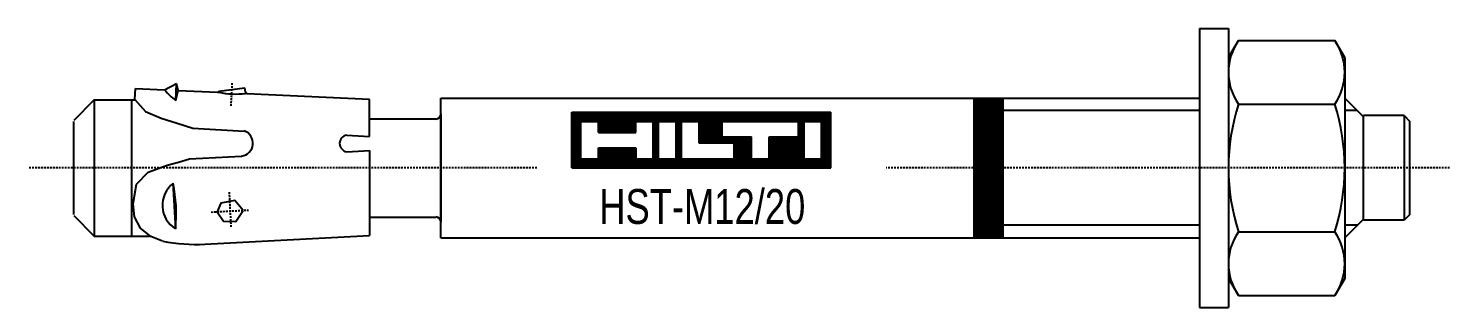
# Model space of a CAD drawing. Header units: millimetres. Extents: x 296 to 4896, y 152 to 3333.
# Drawn here: x 3626.4 to 3748.7, y 1534.6 to 1558.6 of the extents above; entities that cross this region are included whole.
import ezdxf
from ezdxf.enums import TextEntityAlignment as Align

# ---------------------------------------------------------------- set-up
doc = ezdxf.new("R2010")
doc.units = ezdxf.units.MM
doc.linetypes.add('DASHED', pattern=[0.25, 0.15625, -0.09375])
for name, color, linetype in [('1', 1, 'DASHED'), ('10', 1, 'Continuous'), ('2', 3, 'Continuous'), ('3', 4, 'Continuous'), ('4', 2, 'Continuous'), ('951', 1, 'Continuous')]:
    doc.layers.add(name, color=color, linetype=linetype)
doc.styles.get("Standard").update_dxf_attribs({"font": 'arial.ttf'})

# ---------------------------------------------------------------- blocks, each defined once
blk = doc.blocks.new('HST-M12-20')
at = {"layer": '1'}
for p, q in [((-101.46, 5.35), (-101.37, 7.29)), ((-75.14, 0), (-118.91, 0)), ((3.42, 0), (-45.09, 0)), ((-101.64, -2.09), (-101.48, -5.16)), ((-103.17, -3.79), (-99.98, -3.62))]:
    blk.add_line(p, q, dxfattribs=at)
at = {"layer": '1', "linetype": 'Continuous'}
blk.add_arc((-101.03, 13.8), 7.44, 258.4927, 276.2076, dxfattribs=at)
at = {"layer": '10'}
for p, q in [((-72.15, 4.8), (-49.84, 4.8)), ((-72.15, 0), (-72.15, 4.8)), ((-72.11, 4.8), (-72.11, 0)), ((-72.03, 0), (-72.03, 4.8)), ((-71.95, 4.8), (-71.95, 0)), ((-71.87, 0), (-71.87, 4.8)), ((-71.79, 4.8), (-71.79, 0)), ((-71.71, 0), (-71.71, 4.8)), ((-71.63, 4.8), (-71.63, 0)), ((-71.55, 0), (-71.55, 4.8)), ((-71.47, 4.8), (-71.47, 0)), ((-71.39, 0), (-71.39, 4.8)), ((-71.35, 4), (-69.84, 4)), ((-71.35, 0.8), (-71.35, 4)), ((-71.31, 4.8), (-71.31, 4)), ((-71.23, 4), (-71.23, 4.8)), ((-71.15, 4.8), (-71.15, 4)), ((-71.07, 4), (-71.07, 4.8)), ((-70.99, 4.8), (-70.99, 4)), ((-70.91, 4), (-70.91, 4.8)), ((-70.83, 4.8), (-70.83, 4)), ((-70.75, 4), (-70.75, 4.8)), ((-70.67, 4.8), (-70.67, 4)), ((-70.59, 4), (-70.59, 4.8)), ((-70.51, 4.8), (-70.51, 4)), ((-70.43, 4), (-70.43, 4.8)), ((-70.35, 4.8), (-70.35, 4)), ((-70.27, 4), (-70.27, 4.8)), ((-70.19, 4.8), (-70.19, 4)), ((-70.11, 4), (-70.11, 4.8)), ((-70.03, 4.8), (-70.03, 4)), ((-69.95, 4), (-69.95, 4.8)), ((-69.87, 4.8), (-69.87, 4)), ((-69.84, 3.06), (-69.84, 4)), ((-69.79, 3.06), (-69.79, 4.8)), ((-69.71, 4.8), (-69.71, 3.06)), ((-69.63, 3.06), (-69.63, 4.8)), ((-69.55, 4.8), (-69.55, 3.06)), ((-69.47, 3.06), (-69.47, 4.8)), ((-69.39, 4.8), (-69.39, 3.06)), ((-69.31, 3.06), (-69.31, 4.8)), ((-69.23, 4.8), (-69.23, 3.06)), ((-69.15, 3.06), (-69.15, 4.8)), ((-69.07, 4.8), (-69.07, 3.06)), ((-68.99, 3.06), (-68.99, 4.8)), ((-68.91, 4.8), (-68.91, 3.06)), ((-68.83, 3.06), (-68.83, 4.8)), ((-68.75, 4.8), (-68.75, 3.06)), ((-68.67, 3.06), (-68.67, 4.8)), ((-68.59, 4.8), (-68.59, 3.06)), ((-68.51, 3.06), (-68.51, 4.8)), ((-68.43, 4.8), (-68.43, 3.06)), ((-68.35, 3.06), (-68.35, 4.8)), ((-68.27, 4.8), (-68.27, 3.06)), ((-68.19, 3.06), (-68.19, 4.8)), ((-68.11, 4.8), (-68.11, 3.06)), ((-68.03, 3.06), (-68.03, 4.8)), ((-67.95, 4.8), (-67.95, 3.06)), ((-67.87, 3.06), (-67.87, 4.8)), ((-67.79, 4.8), (-67.79, 3.06)), ((-67.71, 3.06), (-67.71, 4.8)), ((-67.63, 4.8), (-67.63, 3.06)), ((-67.55, 3.06), (-67.55, 4.8)), ((-67.47, 4.8), (-67.47, 3.06)), ((-67.39, 3.06), (-67.39, 4.8)), ((-67.31, 4.8), (-67.31, 3.06)), ((-67.23, 3.06), (-67.23, 4.8)), ((-67.15, 4.8), (-67.15, 3.06)), ((-67.07, 3.06), (-67.07, 4.8)), ((-66.99, 4.8), (-66.99, 3.06)), ((-66.91, 3.06), (-66.91, 4.8)), ((-66.83, 4.8), (-66.83, 3.06)), ((-66.75, 3.06), (-66.75, 4.8)), ((-66.67, 4.8), (-66.67, 3.06)), ((-66.64, 3.06), (-66.64, 4)), ((-66.64, 4), (-65.14, 4)), ((-66.59, 4), (-66.59, 4.8)), ((-66.51, 4.8), (-66.51, 4)), ((-66.43, 4), (-66.43, 4.8)), ((-66.35, 4.8), (-66.35, 4)), ((-66.27, 4), (-66.27, 4.8)), ((-66.19, 4.8), (-66.19, 4)), ((-66.11, 4), (-66.11, 4.8)), ((-66.03, 4.8), (-66.03, 4)), ((-65.95, 4), (-65.95, 4.8)), ((-65.87, 4.8), (-65.87, 4)), ((-65.79, 4), (-65.79, 4.8)), ((-65.71, 4.8), (-65.71, 4)), ((-65.63, 4), (-65.63, 4.8)), ((-65.55, 4.8), (-65.55, 4)), ((-65.47, 4), (-65.47, 4.8)), ((-65.39, 4.8), (-65.39, 4)), ((-65.31, 4), (-65.31, 4.8)), ((-65.23, 4.8), (-65.23, 4)), ((-65.15, 4), (-65.15, 4.8)), ((-65.14, 0.8), (-65.14, 4)), ((-65.07, 4.8), (-65.07, 0)), ((-64.99, 0), (-64.99, 4.8)), ((-64.91, 4.8), (-64.91, 0)), ((-64.83, 0), (-64.83, 4.8)), ((-64.75, 4.8), (-64.75, 0)), ((-64.67, 4), (-64.67, 4.8)), ((-64.67, 0.8), (-64.67, 4)), ((-64.67, 4), (-63.16, 4)), ((-64.59, 4.8), (-64.59, 4)), ((-64.51, 4), (-64.51, 4.8)), ((-64.43, 4.8), (-64.43, 4)), ((-64.35, 4), (-64.35, 4.8)), ((-64.27, 4.8), (-64.27, 4)), ((-64.19, 4), (-64.19, 4.8)), ((-64.11, 4.8), (-64.11, 4)), ((-64.03, 4), (-64.03, 4.8)), ((-63.95, 4.8), (-63.95, 4)), ((-63.87, 4), (-63.87, 4.8)), ((-63.79, 4.8), (-63.79, 4)), ((-63.71, 4), (-63.71, 4.8)), ((-63.63, 4.8), (-63.63, 4)), ((-63.55, 4), (-63.55, 4.8)), ((-63.47, 4.8), (-63.47, 4)), ((-63.39, 4), (-63.39, 4.8)), ((-63.31, 4.8), (-63.31, 4)), ((-63.23, 4), (-63.23, 4.8)), ((-63.16, 0.8), (-63.16, 4)), ((-63.15, 4.8), (-63.15, 0)), ((-63.07, 0), (-63.07, 4.8)), ((-62.99, 4.8), (-62.99, 0)), ((-62.91, 0), (-62.91, 4.8)), ((-62.83, 4.8), (-62.83, 0)), ((-62.75, 0), (-62.75, 4.8)), ((-62.69, 0.8), (-62.69, 4)), ((-62.69, 4), (-61.19, 4)), ((-62.67, 4.8), (-62.67, 4)), ((-62.59, 4), (-62.59, 4.8)), ((-62.51, 4.8), (-62.51, 4)), ((-62.43, 4), (-62.43, 4.8)), ((-62.35, 4.8), (-62.35, 4)), ((-62.27, 4), (-62.27, 4.8)), ((-62.19, 4.8), (-62.19, 4)), ((-62.11, 4), (-62.11, 4.8)), ((-62.03, 4.8), (-62.03, 4)), ((-61.95, 4), (-61.95, 4.8)), ((-61.87, 4.8), (-61.87, 4)), ((-61.79, 4), (-61.79, 4.8)), ((-61.71, 4.8), (-61.71, 4)), ((-61.63, 4), (-61.63, 4.8)), ((-61.55, 4.8), (-61.55, 4)), ((-61.47, 4), (-61.47, 4.8)), ((-61.39, 4.8), (-61.39, 4)), ((-61.31, 4), (-61.31, 4.8)), ((-61.23, 4.8), (-61.23, 4)), ((-61.19, 2.12), (-61.19, 4)), ((-61.15, 2.12), (-61.15, 4.8)), ((-61.07, 4.8), (-61.07, 2.12)), ((-60.99, 2.12), (-60.99, 4.8)), ((-60.91, 4.8), (-60.91, 2.12)), ((-60.83, 2.12), (-60.83, 4.8)), ((-60.75, 4.8), (-60.75, 2.12)), ((-60.67, 2.12), (-60.67, 4.8)), ((-60.59, 4.8), (-60.59, 2.12)), ((-60.51, 2.12), (-60.51, 4.8)), ((-60.43, 4.8), (-60.43, 2.12)), ((-60.35, 2.12), (-60.35, 4.8)), ((-60.27, 4.8), (-60.27, 2.12)), ((-60.19, 2.12), (-60.19, 4.8)), ((-60.11, 4.8), (-60.11, 2.12)), ((-60.03, 2.12), (-60.03, 4.8)), ((-59.95, 4.8), (-59.95, 2.12)), ((-59.87, 2.12), (-59.87, 4.8)), ((-59.79, 4.8), (-59.79, 2.12)), ((-59.71, 2.12), (-59.71, 4.8)), ((-59.63, 4.8), (-59.63, 2.12)), ((-59.55, 2.12), (-59.55, 4.8)), ((-59.47, 4.8), (-59.47, 2.12)), ((-59.39, 2.12), (-59.39, 4.8)), ((-59.31, 4.8), (-59.31, 2.12)), ((-59.23, 2.12), (-59.23, 4.8)), ((-59.21, 2.68), (-59.21, 4)), ((-59.21, 4), (-52.62, 4)), ((-59.15, 4.8), (-59.15, 4)), ((-59.07, 4), (-59.07, 4.8)), ((-58.99, 4.8), (-58.99, 4)), ((-58.91, 4), (-58.91, 4.8)), ((-58.83, 4.8), (-58.83, 4)), ((-58.75, 4), (-58.75, 4.8)), ((-58.67, 4.8), (-58.67, 4)), ((-58.59, 4), (-58.59, 4.8)), ((-58.51, 4.8), (-58.51, 4)), ((-58.43, 4), (-58.43, 4.8)), ((-58.35, 4.8), (-58.35, 4)), ((-58.27, 4), (-58.27, 4.8)), ((-58.19, 4.8), (-58.19, 4)), ((-58.11, 4), (-58.11, 4.8)), ((-58.03, 4.8), (-58.03, 4)), ((-57.95, 4), (-57.95, 4.8)), ((-57.87, 4.8), (-57.87, 4)), ((-57.79, 4), (-57.79, 4.8)), ((-57.71, 4.8), (-57.71, 4)), ((-57.63, 4), (-57.63, 4.8)), ((-57.55, 4.8), (-57.55, 4)), ((-57.47, 4), (-57.47, 4.8)), ((-57.39, 4.8), (-57.39, 4)), ((-57.31, 4), (-57.31, 4.8)), ((-57.23, 4.8), (-57.23, 4)), ((-57.15, 4), (-57.15, 4.8)), ((-57.07, 4.8), (-57.07, 4)), ((-56.99, 4), (-56.99, 4.8)), ((-56.91, 4.8), (-56.91, 4)), ((-56.83, 4), (-56.83, 4.8)), ((-56.75, 4.8), (-56.75, 4)), ((-56.67, 4), (-56.67, 4.8)), ((-56.59, 4.8), (-56.59, 4)), ((-56.51, 4), (-56.51, 4.8)), ((-56.43, 4.8), (-56.43, 4)), ((-56.35, 4), (-56.35, 4.8)), ((-56.27, 4.8), (-56.27, 4)), ((-56.19, 4), (-56.19, 4.8)), ((-56.11, 4.8), (-56.11, 4)), ((-56.03, 4), (-56.03, 4.8)), ((-55.95, 4.8), (-55.95, 4)), ((-55.87, 4), (-55.87, 4.8)), ((-55.79, 4.8), (-55.79, 4)), ((-55.71, 4), (-55.71, 4.8)), ((-55.63, 4.8), (-55.63, 4)), ((-55.55, 4), (-55.55, 4.8)), ((-55.47, 4.8), (-55.47, 4)), ((-55.39, 4), (-55.39, 4.8)), ((-55.31, 4.8), (-55.31, 4)), ((-55.23, 4), (-55.23, 4.8)), ((-55.15, 4.8), (-55.15, 4)), ((-55.07, 4), (-55.07, 4.8)), ((-54.99, 4.8), (-54.99, 4)), ((-54.91, 4), (-54.91, 4.8)), ((-54.83, 4.8), (-54.83, 4)), ((-54.75, 4), (-54.75, 4.8)), ((-54.67, 4.8), (-54.67, 4)), ((-54.59, 4), (-54.59, 4.8)), ((-54.51, 4.8), (-54.51, 4)), ((-54.43, 4), (-54.43, 4.8)), ((-54.35, 4.8), (-54.35, 4)), ((-54.27, 4), (-54.27, 4.8)), ((-54.19, 4.8), (-54.19, 4)), ((-54.11, 4), (-54.11, 4.8)), ((-54.03, 4.8), (-54.03, 4)), ((-53.95, 4), (-53.95, 4.8)), ((-53.87, 4.8), (-53.87, 4)), ((-53.79, 4), (-53.79, 4.8)), ((-53.71, 4.8), (-53.71, 4)), ((-53.63, 4), (-53.63, 4.8)), ((-53.55, 4.8), (-53.55, 4)), ((-53.47, 4), (-53.47, 4.8)), ((-53.39, 4.8), (-53.39, 4)), ((-53.31, 4), (-53.31, 4.8)), ((-53.23, 4.8), (-53.23, 4)), ((-53.15, 4), (-53.15, 4.8)), ((-53.07, 4.8), (-53.07, 4)), ((-52.99, 4), (-52.99, 4.8)), ((-52.91, 4.8), (-52.91, 4)), ((-52.83, 4), (-52.83, 4.8)), ((-52.75, 4.8), (-52.75, 4)), ((-52.67, 4), (-52.67, 4.8)), ((-52.62, 2.68), (-52.62, 4)), ((-52.59, 4.8), (-52.59, 0)), ((-52.51, 0), (-52.51, 4.8)), ((-52.43, 4.8), (-52.43, 0)), ((-52.35, 0), (-52.35, 4.8)), ((-52.27, 4.8), (-52.27, 0)), ((-52.19, 0), (-52.19, 4.8)), ((-52.15, 0.8), (-52.15, 4)), ((-52.15, 4), (-50.64, 4)), ((-52.11, 4.8), (-52.11, 4)), ((-52.03, 4), (-52.03, 4.8)), ((-51.95, 4.8), (-51.95, 4)), ((-51.87, 4), (-51.87, 4.8)), ((-51.79, 4.8), (-51.79, 4)), ((-51.71, 4), (-51.71, 4.8)), ((-51.63, 4.8), (-51.63, 4)), ((-51.55, 4), (-51.55, 4.8)), ((-51.47, 4.8), (-51.47, 4)), ((-51.39, 4), (-51.39, 4.8)), ((-51.31, 4.8), (-51.31, 4)), ((-51.23, 4), (-51.23, 4.8)), ((-51.15, 4.8), (-51.15, 4)), ((-51.07, 4), (-51.07, 4.8)), ((-50.99, 4.8), (-50.99, 4)), ((-50.91, 4), (-50.91, 4.8)), ((-50.83, 4.8), (-50.83, 4)), ((-50.75, 4), (-50.75, 4.8)), ((-50.67, 4.8), (-50.67, 4)), ((-50.64, 0.8), (-50.64, 4)), ((-50.59, 0), (-50.59, 4.8)), ((-50.51, 4.8), (-50.51, 0)), ((-50.43, 0), (-50.43, 4.8)), ((-50.35, 4.8), (-50.35, 0)), ((-50.27, 0), (-50.27, 4.8)), ((-50.19, 4.8), (-50.19, 0)), ((-50.11, 0), (-50.11, 4.8)), ((-50.03, 4.8), (-50.03, 0)), ((-49.95, 0), (-49.95, 4.8)), ((-49.87, 4.8), (-49.87, 0)), ((-49.84, 0), (-49.84, 4.8)), ((-69.84, 3.06), (-66.64, 3.06)), ((-59.21, 2.68), (-56.67, 2.68)), ((-59.15, 2.68), (-59.15, 2.12)), ((-59.07, 2.12), (-59.07, 2.68)), ((-58.99, 2.68), (-58.99, 2.12)), ((-58.91, 2.12), (-58.91, 2.68)), ((-58.83, 2.68), (-58.83, 2.12)), ((-58.75, 2.12), (-58.75, 2.68)), ((-58.67, 2.68), (-58.67, 2.12)), ((-58.59, 2.12), (-58.59, 2.68)), ((-58.51, 2.68), (-58.51, 2.12)), ((-58.43, 2.12), (-58.43, 2.68)), ((-58.35, 2.68), (-58.35, 2.12)), ((-58.27, 2.12), (-58.27, 2.68)), ((-58.19, 2.68), (-58.19, 2.12)), ((-58.11, 0), (-58.11, 2.68)), ((-58.03, 2.68), (-58.03, 0)), ((-57.95, 0), (-57.95, 2.68)), ((-57.87, 2.68), (-57.87, 0)), ((-57.79, 0), (-57.79, 2.68)), ((-57.71, 2.68), (-57.71, 0)), ((-57.63, 0), (-57.63, 2.68)), ((-57.55, 2.68), (-57.55, 0)), ((-57.47, 0), (-57.47, 2.68)), ((-57.39, 2.68), (-57.39, 0)), ((-57.31, 0), (-57.31, 2.68)), ((-57.23, 2.68), (-57.23, 0)), ((-57.15, 0), (-57.15, 2.68)), ((-57.07, 2.68), (-57.07, 0)), ((-56.99, 0), (-56.99, 2.68)), ((-56.91, 2.68), (-56.91, 0)), ((-56.83, 0), (-56.83, 2.68)), ((-56.75, 2.68), (-56.75, 0)), ((-56.67, 0.8), (-56.67, 2.68)), ((-55.16, 2.68), (-52.62, 2.68)), ((-55.16, 0.8), (-55.16, 2.68)), ((-55.15, 2.68), (-55.15, 0)), ((-55.07, 0), (-55.07, 2.68)), ((-54.99, 2.68), (-54.99, 0)), ((-54.91, 0), (-54.91, 2.68)), ((-54.83, 2.68), (-54.83, 0)), ((-54.75, 0), (-54.75, 2.68)), ((-54.67, 2.68), (-54.67, 0)), ((-54.59, 0), (-54.59, 2.68)), ((-54.51, 2.68), (-54.51, 0)), ((-54.43, 0), (-54.43, 2.68)), ((-54.35, 2.68), (-54.35, 0)), ((-54.27, 0), (-54.27, 2.68)), ((-54.19, 2.68), (-54.19, 0)), ((-54.11, 0), (-54.11, 2.68)), ((-54.03, 2.68), (-54.03, 0)), ((-53.95, 0), (-53.95, 2.68)), ((-53.87, 2.68), (-53.87, 0)), ((-53.79, 0), (-53.79, 2.68)), ((-53.71, 2.68), (-53.71, 0)), ((-53.63, 0), (-53.63, 2.68)), ((-53.55, 2.68), (-53.55, 0)), ((-53.47, 0), (-53.47, 2.68)), ((-53.39, 2.68), (-53.39, 0)), ((-53.31, 0), (-53.31, 2.68)), ((-53.23, 2.68), (-53.23, 0)), ((-53.15, 0), (-53.15, 2.68)), ((-53.07, 2.68), (-53.07, 0)), ((-52.99, 0), (-52.99, 2.68)), ((-52.91, 2.68), (-52.91, 0)), ((-52.83, 0), (-52.83, 2.68)), ((-52.75, 2.68), (-52.75, 0)), ((-52.67, 0), (-52.67, 2.68)), ((-69.84, 1.74), (-66.64, 1.74)), ((-69.84, 0.8), (-69.84, 1.74)), ((-69.79, 0), (-69.79, 1.74)), ((-69.71, 1.74), (-69.71, 0)), ((-69.63, 0), (-69.63, 1.74)), ((-69.55, 1.74), (-69.55, 0)), ((-69.47, 0), (-69.47, 1.74)), ((-69.39, 1.74), (-69.39, 0)), ((-69.31, 0), (-69.31, 1.74)), ((-69.23, 1.74), (-69.23, 0)), ((-69.15, 0), (-69.15, 1.74)), ((-69.07, 1.74), (-69.07, 0)), ((-68.99, 0), (-68.99, 1.74)), ((-68.91, 1.74), (-68.91, 0)), ((-68.83, 0), (-68.83, 1.74)), ((-68.75, 1.74), (-68.75, 0)), ((-68.67, 0), (-68.67, 1.74)), ((-68.59, 1.74), (-68.59, 0)), ((-68.51, 0), (-68.51, 1.74)), ((-68.43, 1.74), (-68.43, 0)), ((-68.35, 0), (-68.35, 1.74)), ((-68.27, 1.74), (-68.27, 0)), ((-68.19, 0), (-68.19, 1.74)), ((-68.11, 1.74), (-68.11, 0)), ((-68.03, 0), (-68.03, 1.74)), ((-67.95, 1.74), (-67.95, 0)), ((-67.87, 0), (-67.87, 1.74)), ((-67.79, 1.74), (-67.79, 0)), ((-67.71, 0), (-67.71, 1.74)), ((-67.63, 1.74), (-67.63, 0)), ((-67.55, 0), (-67.55, 1.74)), ((-67.47, 1.74), (-67.47, 0)), ((-67.39, 0), (-67.39, 1.74)), ((-67.31, 1.74), (-67.31, 0)), ((-67.23, 0), (-67.23, 1.74)), ((-67.15, 1.74), (-67.15, 0)), ((-67.07, 0), (-67.07, 1.74)), ((-66.99, 1.74), (-66.99, 0)), ((-66.91, 0), (-66.91, 1.74)), ((-66.83, 1.74), (-66.83, 0)), ((-66.75, 0), (-66.75, 1.74)), ((-66.67, 1.74), (-66.67, 0)), ((-66.64, 1.74), (-66.64, 0.8)), ((-58.17, 2.12), (-61.19, 2.12)), ((-58.17, 0.8), (-58.17, 2.12)), ((-72.15, 0), (-49.84, 0)), ((-71.35, 0.8), (-69.84, 0.8)), ((-71.31, 0.8), (-71.31, 0)), ((-71.23, 0), (-71.23, 0.8)), ((-71.15, 0.8), (-71.15, 0)), ((-71.07, 0), (-71.07, 0.8)), ((-70.99, 0.8), (-70.99, 0)), ((-70.91, 0), (-70.91, 0.8)), ((-70.83, 0.8), (-70.83, 0)), ((-70.75, 0), (-70.75, 0.8)), ((-70.67, 0.8), (-70.67, 0)), ((-70.59, 0), (-70.59, 0.8)), ((-70.51, 0.8), (-70.51, 0)), ((-70.43, 0), (-70.43, 0.8)), ((-70.35, 0.8), (-70.35, 0)), ((-70.27, 0), (-70.27, 0.8)), ((-70.19, 0.8), (-70.19, 0)), ((-70.11, 0), (-70.11, 0.8)), ((-70.03, 0.8), (-70.03, 0)), ((-69.95, 0), (-69.95, 0.8)), ((-69.87, 0.8), (-69.87, 0)), ((-66.64, 0.8), (-65.14, 0.8)), ((-66.59, 0), (-66.59, 0.8)), ((-66.51, 0.8), (-66.51, 0)), ((-66.43, 0), (-66.43, 0.8)), ((-66.35, 0.8), (-66.35, 0)), ((-66.27, 0), (-66.27, 0.8)), ((-66.19, 0.8), (-66.19, 0)), ((-66.11, 0), (-66.11, 0.8)), ((-66.03, 0.8), (-66.03, 0)), ((-65.95, 0), (-65.95, 0.8)), ((-65.87, 0.8), (-65.87, 0)), ((-65.79, 0), (-65.79, 0.8)), ((-65.71, 0.8), (-65.71, 0)), ((-65.63, 0), (-65.63, 0.8)), ((-65.55, 0.8), (-65.55, 0)), ((-65.47, 0), (-65.47, 0.8)), ((-65.39, 0.8), (-65.39, 0)), ((-65.31, 0), (-65.31, 0.8)), ((-65.23, 0.8), (-65.23, 0)), ((-65.15, 0), (-65.15, 0.8)), ((-64.67, 0.8), (-63.16, 0.8)), ((-64.67, 0), (-64.67, 0.8)), ((-64.59, 0.8), (-64.59, 0)), ((-64.51, 0), (-64.51, 0.8)), ((-64.43, 0.8), (-64.43, 0)), ((-64.35, 0), (-64.35, 0.8)), ((-64.27, 0.8), (-64.27, 0)), ((-64.19, 0), (-64.19, 0.8)), ((-64.11, 0.8), (-64.11, 0)), ((-64.03, 0), (-64.03, 0.8)), ((-63.95, 0.8), (-63.95, 0)), ((-63.87, 0), (-63.87, 0.8)), ((-63.79, 0.8), (-63.79, 0)), ((-63.71, 0), (-63.71, 0.8)), ((-63.63, 0.8), (-63.63, 0)), ((-63.55, 0), (-63.55, 0.8)), ((-63.47, 0.8), (-63.47, 0)), ((-63.39, 0), (-63.39, 0.8)), ((-63.31, 0.8), (-63.31, 0)), ((-63.23, 0), (-63.23, 0.8)), ((-62.69, 0.8), (-58.17, 0.8)), ((-62.67, 0.8), (-62.67, 0)), ((-62.59, 0), (-62.59, 0.8)), ((-62.51, 0.8), (-62.51, 0)), ((-62.43, 0), (-62.43, 0.8)), ((-62.35, 0.8), (-62.35, 0)), ((-62.27, 0), (-62.27, 0.8)), ((-62.19, 0.8), (-62.19, 0)), ((-62.11, 0), (-62.11, 0.8)), ((-62.03, 0.8), (-62.03, 0)), ((-61.95, 0), (-61.95, 0.8)), ((-61.87, 0.8), (-61.87, 0)), ((-61.79, 0), (-61.79, 0.8)), ((-61.71, 0.8), (-61.71, 0)), ((-61.63, 0), (-61.63, 0.8)), ((-61.55, 0.8), (-61.55, 0)), ((-61.47, 0), (-61.47, 0.8)), ((-61.39, 0.8), (-61.39, 0)), ((-61.31, 0), (-61.31, 0.8)), ((-61.23, 0.8), (-61.23, 0)), ((-61.15, 0), (-61.15, 0.8)), ((-61.07, 0.8), (-61.07, 0)), ((-60.99, 0), (-60.99, 0.8)), ((-60.91, 0.8), (-60.91, 0)), ((-60.83, 0), (-60.83, 0.8)), ((-60.75, 0.8), (-60.75, 0)), ((-60.67, 0), (-60.67, 0.8)), ((-60.59, 0.8), (-60.59, 0)), ((-60.51, 0), (-60.51, 0.8)), ((-60.43, 0.8), (-60.43, 0)), ((-60.35, 0), (-60.35, 0.8)), ((-60.27, 0.8), (-60.27, 0)), ((-60.19, 0), (-60.19, 0.8)), ((-60.11, 0.8), (-60.11, 0)), ((-60.03, 0), (-60.03, 0.8)), ((-59.95, 0.8), (-59.95, 0)), ((-59.87, 0), (-59.87, 0.8)), ((-59.79, 0.8), (-59.79, 0)), ((-59.71, 0), (-59.71, 0.8)), ((-59.63, 0.8), (-59.63, 0)), ((-59.55, 0), (-59.55, 0.8)), ((-59.47, 0.8), (-59.47, 0)), ((-59.39, 0), (-59.39, 0.8)), ((-59.31, 0.8), (-59.31, 0)), ((-59.23, 0), (-59.23, 0.8)), ((-59.15, 0.8), (-59.15, 0)), ((-59.07, 0), (-59.07, 0.8)), ((-58.99, 0.8), (-58.99, 0)), ((-58.91, 0), (-58.91, 0.8)), ((-58.83, 0.8), (-58.83, 0)), ((-58.75, 0), (-58.75, 0.8)), ((-58.67, 0.8), (-58.67, 0)), ((-58.59, 0), (-58.59, 0.8)), ((-58.51, 0.8), (-58.51, 0)), ((-58.43, 0), (-58.43, 0.8)), ((-58.35, 0.8), (-58.35, 0)), ((-58.27, 0), (-58.27, 0.8)), ((-58.19, 0.8), (-58.19, 0)), ((-56.67, 0.8), (-55.16, 0.8)), ((-56.67, 0), (-56.67, 0.8)), ((-56.59, 0.8), (-56.59, 0)), ((-56.51, 0), (-56.51, 0.8)), ((-56.43, 0.8), (-56.43, 0)), ((-56.35, 0), (-56.35, 0.8)), ((-56.27, 0.8), (-56.27, 0)), ((-56.19, 0), (-56.19, 0.8)), ((-56.11, 0.8), (-56.11, 0)), ((-56.03, 0), (-56.03, 0.8)), ((-55.95, 0.8), (-55.95, 0)), ((-55.87, 0), (-55.87, 0.8)), ((-55.79, 0.8), (-55.79, 0)), ((-55.71, 0), (-55.71, 0.8)), ((-55.63, 0.8), (-55.63, 0)), ((-55.55, 0), (-55.55, 0.8)), ((-55.47, 0.8), (-55.47, 0)), ((-55.39, 0), (-55.39, 0.8)), ((-55.31, 0.8), (-55.31, 0)), ((-55.23, 0), (-55.23, 0.8)), ((-52.15, 0.8), (-50.64, 0.8)), ((-52.11, 0.8), (-52.11, 0)), ((-52.03, 0), (-52.03, 0.8)), ((-51.95, 0.8), (-51.95, 0)), ((-51.87, 0), (-51.87, 0.8)), ((-51.79, 0.8), (-51.79, 0)), ((-51.71, 0), (-51.71, 0.8)), ((-51.63, 0.8), (-51.63, 0)), ((-51.55, 0), (-51.55, 0.8)), ((-51.47, 0.8), (-51.47, 0)), ((-51.39, 0), (-51.39, 0.8)), ((-51.31, 0.8), (-51.31, 0)), ((-51.23, 0), (-51.23, 0.8)), ((-51.15, 0.8), (-51.15, 0)), ((-51.07, 0), (-51.07, 0.8)), ((-50.99, 0.8), (-50.99, 0)), ((-50.91, 0), (-50.91, 0.8)), ((-50.83, 0.8), (-50.83, 0)), ((-50.75, 0), (-50.75, 0.8)), ((-50.67, 0.8), (-50.67, 0))]:
    blk.add_line(p, q, dxfattribs=at)
at = {"layer": '2'}
for p, q in [((-18.11, 12), (-15.61, 12)), ((-18.11, 12), (-18.11, -12)), ((-15.61, 12), (-15.61, -12)), ((-15.61, 9.5), (-14.76, 10.97)), ((-14.76, 10.97), (-6.46, 10.97)), ((-5.61, 9.5), (-6.46, 10.97)), ((-5.61, 9.5), (-5.61, -9.5)), ((-109.76, 5.89), (-109.71, 6.84)), ((-109.71, 6.84), (-107.2, 6.72)), ((-107.2, 6.72), (-106.16, 7.27)), ((-106.23, 5.81), (-106.16, 7.27)), ((-106.23, 5.81), (-106.03, 6.67)), ((-106.03, 6.67), (-106.16, 7.27)), ((-106.03, 6.67), (-102.65, 6.51)), ((-102.51, 6.6), (-100.28, 6.88)), ((-100.24, 6.52), (-100.28, 6.88)), ((-100.1, 6.4), (-89.55, 5.91)), ((-113.25, 5.85), (-115, 4.09)), ((-113.25, 5.85), (-109.74, 5.85)), ((-113.25, 5.85), (-113.25, -5.85)), ((-110, -5.85), (-110, 5.85)), ((-89.55, 2.72), (-89.55, 5.89)), ((-83.4, -6), (-83.4, 6)), ((-83.4, 6), (-18.11, 6)), ((-37.5, -6), (-37.5, 6)), ((-35, -6), (-35, 6)), ((-14.76, 5.49), (-6.46, 5.49)), ((-5.61, 6), (-4, 4.39)), ((-115, -4), (-115, 4)), ((-89.55, 4.22), (-83.85, 4.22)), ((-83.4, 4.66), (-83.4, -4.66)), ((-0.5, 4.5), (-4, 4.5)), ((-4, -4.39), (-4, 4.39)), ((-0.5, 4.5), (0, 4)), ((-0.5, 4.5), (-0.5, -4.5)), ((0, -4), (0, 4)), ((-104.75, 3.41), (-100.35, 3.18)), ((-91.51, 2.83), (-89.55, 2.72)), ((-91.51, 1.39), (-89.55, 1.5)), ((-89.55, 1.5), (-89.55, -5.8)), ((-105.04, 0.8), (-100.57, 1.03)), ((-106.47, -1.32), (-106.26, -5.24)), ((-115, -4.09), (-113.25, -5.85)), ((-89.55, -4.22), (-83.85, -4.22)), ((-5.61, -6), (-4, -4.39)), ((-0.5, -4.5), (-4, -4.5)), ((0, -4), (-0.5, -4.5)), ((-113.25, -5.85), (-108.48, -5.85)), ((-103.73, -6.54), (-89.55, -5.8)), ((-83.4, -6), (-18.11, -6)), ((-14.76, -5.49), (-6.46, -5.49)), ((-15.61, -9.5), (-14.76, -10.97)), ((-5.61, -9.5), (-6.46, -10.97)), ((-14.76, -10.97), (-6.46, -10.97)), ((-18.11, -12), (-15.61, -12))]:
    blk.add_line(p, q, dxfattribs=at)
for points in [[(-109.76, 5.89), (-108.83, 4.85), (-107.5, 4.27), (-106.1, 3.84), (-104.75, 3.41)], [(-109.91, -3.09), (-109.6, -1.4), (-108.62, -0.36), (-106.98, 0.24), (-106, 0.51), (-105.04, 0.8)], [(-107.36, -6.28), (-108.39, -5.9), (-109.26, -5.17), (-109.77, -4.19), (-109.91, -3.09)]]:
    blk.add_lwpolyline(points, dxfattribs=at)
blk.add_lwpolyline([(-100.42, -3.65), (-101.14, -2.79), (-102.36, -3.04), (-102.68, -3.78), (-102.13, -4.56), (-101.07, -4.59)], close=True, dxfattribs=at)
for centre, radius, start, end in [((-10.76, 8.23), 4.85, 145.5615, 214.4385), ((-10.46, 8.23), 4.85, 325.5615, 34.4385), ((-102.71, 10.53), 5.89, 220.2631, 233.3507), ((-102.64, 6.66), 0.147, 267.3502, 334.0901), ((-100.09, 6.54), 0.147, 187.3502, 267.3502), ((2.52, 0), 18.13, 162.383, 197.617), ((-23.74, 0), 18.13, 342.383, 17.617), ((-83.85, 4.66), 0.449, 270, 0), ((-100.69, 2.13), 1.11, 276.1253, 72.1482), ((-91.4, 2.11), 0.723, 98.5979, 261.4021), ((-104.99, -3.21), 2.39, 128.033, 237.967), ((-118.44, -3.91), 12.25, 353.798, 12.202), ((-83.85, -4.66), 0.449, 0, 90), ((-10.76, -8.23), 4.85, 145.5615, 214.4385), ((-10.46, -8.23), 4.85, 325.5615, 34.4385), ((-104.49, 8.06), 14.63, 258.7007, 273)]:
    blk.add_arc(centre, radius, start, end, dxfattribs=at)
at = {"layer": '4'}
for p, q in [((-37.5, 3.63), (-35.13, 6)), ((-35.27, 6), (-37.5, 3.77)), ((-37.5, 3.91), (-35.41, 6)), ((-35.56, 6), (-37.5, 4.06)), ((-37.5, 4.2), (-35.7, 6)), ((-35.84, 6), (-37.5, 4.34)), ((-37.5, 4.48), (-35.98, 6)), ((-36.12, 6), (-37.5, 4.62)), ((-37.5, 4.76), (-36.26, 6)), ((-36.4, 6), (-37.5, 4.9)), ((-37.5, 5.05), (-36.55, 6)), ((-36.69, 6), (-37.5, 5.19)), ((-37.5, 5.33), (-36.83, 6)), ((-36.97, 6), (-37.5, 5.47)), ((-37.5, 5.61), (-37.11, 6)), ((-37.25, 6), (-37.5, 5.75)), ((-37.5, 5.89), (-37.39, 6)), ((-35, 5.99), (-37.5, 3.49)), ((-37.5, 3.35), (-35, 5.85)), ((-35, 5.71), (-37.5, 3.21)), ((-37.5, 3.07), (-35, 5.57)), ((-35, 5.42), (-37.5, 2.92)), ((-37.5, 2.78), (-35, 5.28)), ((-35, 5.14), (-37.5, 2.64)), ((-37.5, 2.5), (-35, 5)), ((-35, 4.86), (-37.5, 2.36)), ((-37.5, 2.22), (-35, 4.72)), ((-35, 4.58), (-37.5, 2.08)), ((-37.5, 1.93), (-35, 4.43)), ((-35, 4.29), (-37.5, 1.79)), ((-37.5, 1.65), (-35, 4.15)), ((-35, 4.01), (-37.5, 1.51)), ((-37.5, 1.37), (-35, 3.87)), ((-35, 3.73), (-37.5, 1.23)), ((-37.5, 1.09), (-35, 3.59)), ((-35, 3.44), (-37.5, 0.94)), ((-37.5, 0.8), (-35, 3.3)), ((-35, 3.16), (-37.5, 0.66)), ((-37.5, 0.52), (-35, 3.02)), ((-35, 2.88), (-37.5, 0.38)), ((-37.5, 0.24), (-35, 2.74)), ((-35, 2.6), (-37.5, 0.1)), ((-37.5, -0.05), (-35, 2.45)), ((-35, 2.31), (-37.5, -0.19)), ((-37.5, -0.33), (-35, 2.17)), ((-35, 2.03), (-37.5, -0.47)), ((-37.5, -0.61), (-35, 1.89)), ((-35, 1.75), (-37.5, -0.75)), ((-37.5, -0.89), (-35, 1.61)), ((-35, 1.46), (-37.5, -1.04)), ((-37.5, -1.18), (-35, 1.32)), ((-35, 1.18), (-37.5, -1.32)), ((-37.5, -1.46), (-35, 1.04)), ((-35, 0.9), (-37.5, -1.6)), ((-37.5, -1.74), (-35, 0.76)), ((-35, 0.62), (-37.5, -1.88)), ((-37.5, -2.03), (-35, 0.47)), ((-35, 0.33), (-37.5, -2.17)), ((-37.5, -2.31), (-35, 0.19)), ((-35, 0.05), (-37.5, -2.45)), ((-37.5, -2.59), (-35, -0.09)), ((-35, -0.23), (-37.5, -2.73)), ((-37.5, -2.87), (-35, -0.37)), ((-35, -0.52), (-37.5, -3.02)), ((-37.5, -3.16), (-35, -0.66)), ((-35, -0.8), (-37.5, -3.3)), ((-37.5, -3.44), (-35, -0.94)), ((-35, -1.08), (-37.5, -3.58)), ((-37.5, -3.72), (-35, -1.22)), ((-35, -1.36), (-37.5, -3.86)), ((-37.5, -4.01), (-35, -1.51)), ((-35, -1.65), (-37.5, -4.15)), ((-37.5, -4.29), (-35, -1.79)), ((-35, -1.93), (-37.5, -4.43)), ((-37.5, -4.57), (-35, -2.07)), ((-35, -2.21), (-37.5, -4.71)), ((-37.5, -4.85), (-35, -2.35)), ((-35, -2.5), (-37.5, -5)), ((-37.5, -5.14), (-35, -2.64)), ((-35, -2.78), (-37.5, -5.28)), ((-37.5, -5.42), (-35, -2.92)), ((-35, -3.06), (-37.5, -5.56)), ((-37.5, -5.7), (-35, -3.2)), ((-35, -3.34), (-37.5, -5.84)), ((-37.5, -5.99), (-35, -3.49)), ((-35, -3.63), (-37.37, -6)), ((-37.23, -6), (-35, -3.77)), ((-35, -3.91), (-37.09, -6)), ((-36.95, -6), (-35, -4.05)), ((-35, -4.19), (-36.81, -6)), ((-36.67, -6), (-35, -4.33)), ((-35, -4.48), (-36.52, -6)), ((-36.38, -6), (-35, -4.62)), ((-35, -4.76), (-36.24, -6)), ((-36.1, -6), (-35, -4.9)), ((-35, -5.04), (-35.96, -6)), ((-35.82, -6), (-35, -5.18)), ((-35, -5.32), (-35.68, -6)), ((-35.53, -6), (-35, -5.47)), ((-35, -5.61), (-35.39, -6)), ((-35.25, -6), (-35, -5.75)), ((-35, -5.89), (-35.11, -6))]:
    blk.add_line(p, q, dxfattribs=at)
at = {"layer": '951'}
for p, q in [((-18.11, 4.93), (-35, 4.93)), ((-4.54, 4.93), (-5.61, 4.93)), ((-18.11, -4.93), (-35, -4.93)), ((-4.54, -4.93), (-5.61, -4.93))]:
    blk.add_line(p, q, dxfattribs=at)
at = {"layer": '3', "width": 0.746789}
blk.add_text('HST-M12/20', height=3, dxfattribs=at).set_placement((-60.91, -4.81), align=Align.CENTER)

msp = doc.modelspace()

# ---------------------------------------------------------------- block references
at = {"color": 3}
msp.add_blockref('HST-M12-20', (3745.3, 1546.64), dxfattribs=at)

doc.saveas('drawing.dxf')
